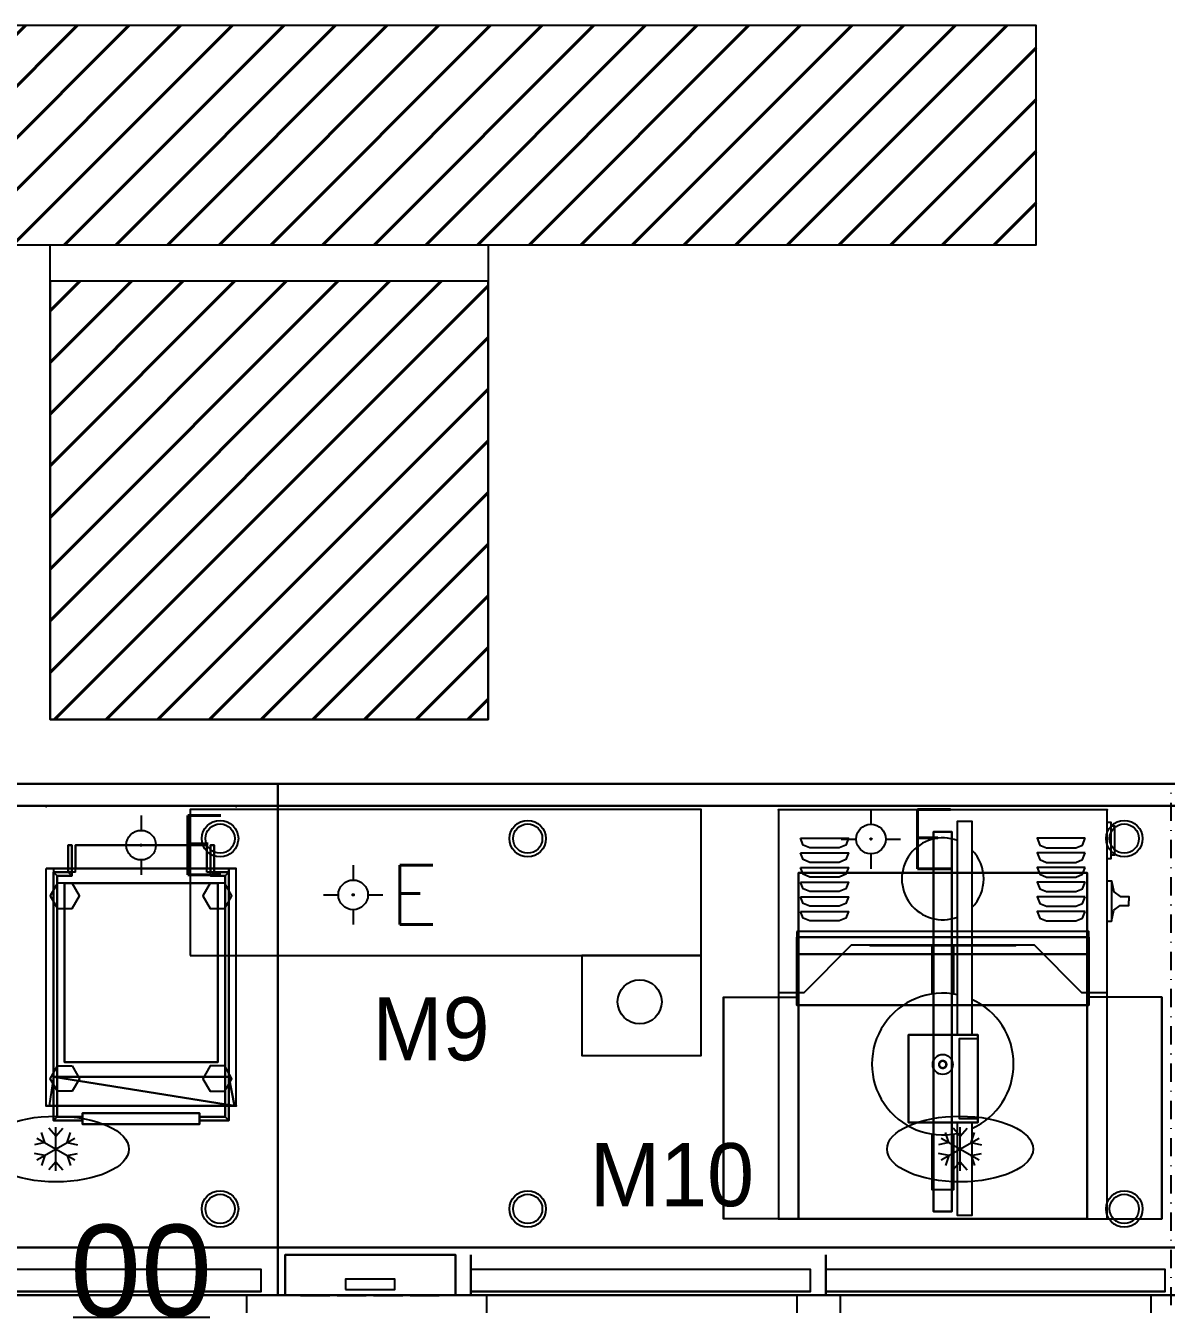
# Model space of a CAD drawing. Header units: millimetres. Extents: x 38967 to 51721, y 49836 to 53207.
# Drawn here: x 41893 to 42049.3, y 52465.6 to 52640.6 of the extents above; entities that cross this region are included whole.
import ezdxf
from ezdxf.enums import TextEntityAlignment as Align

# ---------------------------------------------------------------- set-up
doc = ezdxf.new("R2010")
doc.units = ezdxf.units.MM
doc.header["$LTSCALE"] = 5
doc.linetypes.add('TRATTO-PUNTO', pattern=[1, 0.5, -0.25, 0, -0.25])
for name, color, linetype in [('200-EquipBlack-3d', 250, 'Continuous'), ('200-EquipBorder-2d', 9, 'Continuous'), ('200-EquipDoors-2d', 252, 'Continuous'), ('200-EquipID-2d', 7, 'Continuous'), ('200-EquipInternal-2d', 252, 'Continuous'), ('200-EquipRed-3d', 1, 'Continuous'), ('200-EquipSteel-3d', 9, 'Continuous'), ('250-ele-2d', 20, 'Continuous'), ('elev3', 8, 'Continuous'), ('str_conc', 6, 'Continuous')]:
    doc.layers.add(name, color=color, linetype=linetype)
doc.layers.add('200-InsPoint-3D', color=3, linetype='Continuous', plot=False)
doc.layers.add('A-Area-Mass', color=70, linetype='Continuous', lineweight=18)
doc.styles.add('Arial', font='arial.ttf')
doc.styles.add('ROMANS', font='micross.ttf')
doc.styles.add('SIMPLEX', font='simplex')
doc.styles.add('TAKSİM', font='GOTHIC.TTF', dxfattribs={"height": 20})
pattern_1 = [(45, (215171.9703, 11298.529), (-3.5355339, 3.5355339), [])]

# ---------------------------------------------------------------- blocks, each defined once
blk = doc.blocks.new('3E')
at = {"layer": '200-EquipBorder-2d'}
blk.add_lwpolyline([(0, -560), (450, -560), (450, 0), (0, 0)], close=True, dxfattribs=at)
at = {"layer": '200-EquipInternal-2d'}
for p, q in [((455, -21.9), (455, -61.9)), ((456, -97.1), (456, -152.5))]:
    blk.add_line(p, q, dxfattribs=at)
for points in [[(265, -185), (350, -185), (415, -250), (450, -250), (450, 0), (0, 0), (0, -250)], [(245, -308), (245, -15.5), (265, -15.5), (265, -308)], [(450, -16.9), (455, -16.9), (455, -21.9), (460, -21.9), (460, -61.9), (455, -61.9), (455, -66.9), (450, -66.9)], [(30, -39), (95.9, -39), (92.1, -48.2), (83, -52), (43, -52), (33.8, -48.2), (30, -39)], [(420, -39), (354.1, -39), (357.9, -48.2), (367, -52), (407, -52), (416.2, -48.2), (420, -39)], [(30, -59), (95.9, -59), (92.1, -68.2), (83, -72), (43, -72), (33.8, -68.2), (30, -59)], [(420, -59), (354.1, -59), (357.9, -68.2), (367, -72), (407, -72), (416.2, -68.2), (420, -59)], [(30, -79), (95.9, -79), (92.1, -88.2), (83, -92), (43, -92), (33.8, -88.2), (30, -79)], [(420, -79), (354.1, -79), (357.9, -88.2), (367, -92), (407, -92), (416.2, -88.2), (420, -79)], [(30, -99), (95.9, -99), (92.1, -108.2), (83, -112), (43, -112), (33.8, -108.2), (30, -99)], [(420, -99), (354.1, -99), (357.9, -108.2), (367, -112), (407, -112), (416.2, -108.2), (420, -99)], [(450, -97.1), (456, -97.1), (459, -112.1), (468, -118.7), (479.7, -118.7), (479.7, -124.8), (479.7, -124.8)], [(30, -119), (95.9, -119), (92.1, -128.2), (83, -132), (43, -132), (33.8, -128.2), (30, -119)], [(420, -119), (354.1, -119), (357.9, -128.2), (367, -132), (407, -132), (416.2, -128.2), (420, -119)], [(30, -139), (95.9, -139), (92.1, -148.2), (83, -152), (43, -152), (33.8, -148.2), (30, -139)], [(420, -139), (354.1, -139), (357.9, -148.2), (367, -152), (407, -152), (416.2, -148.2), (420, -139)], [(450, -152.5), (456, -152.5), (459, -137.5), (468, -130.9), (479.7, -130.9), (479.7, -124.8), (479.7, -124.8)], [(0, -250), (35, -250), (100, -185), (245, -185)], [(210, -185), (210, -252.2)], [(240, -252.2), (240, -185)], [(265, -428), (265, -555.5), (245, -555.5), (245, -428)], [(210, -443.8), (210, -520), (240, -520), (240, -443.8)]]:
    blk.add_lwpolyline(points, dxfattribs=at)
blk.add_lwpolyline([(178, -308), (178, -428), (273, -428), (273, -308)], close=True, dxfattribs=at)
at = {"layer": '200-EquipInternal-2d', "const_width": 3.3}
blk.add_lwpolyline([(221.5, -352.2, 1), (228.4, -345.1, 1)], format="xyb", close=True, dxfattribs=at)
at = {"layer": '200-EquipInternal-2d'}
blk.add_circle((225, -348.6), 13.7, dxfattribs=at)
for centre, radius, start, end in [((225, -94.5), 56, 69.0752, 290.9248), ((225, -94.5), 56, 315.5847, 44.4153), ((225, -348), 97, 78.1011, 281.8989), ((225, -348), 97, 294.3539, 65.6461)]:
    blk.add_arc(centre, radius, start, end, dxfattribs=at)
at = {"layer": '200-EquipRed-3d', "color": 1}
for points in [[(125, -185.1, 1557.5), (125, -185.6, 1557.5), (325, -185.6, 1557.5), (325, -185.1, 1557.5)], [(325, -185.1, 1537.5), (325, -185.6, 1537.5), (125, -185.6, 1537.5), (125, -185.1, 1537.5)], [(125, -185.6, 1537.5), (125, -185.1, 1537.5), (125, -185.1, 1557.5), (125, -185.6, 1557.5)], [(125, -185.1, 1517.5), (125, -185.6, 1517.5), (325, -185.6, 1517.5), (325, -185.1, 1517.5)], [(325, -185.1, 1497.5), (325, -185.6, 1497.5), (125, -185.6, 1497.5), (125, -185.1, 1497.5)], [(125, -185.6, 1497.5), (125, -185.1, 1497.5), (125, -185.1, 1517.5), (125, -185.6, 1517.5)], [(125, -185.1, 1477.5), (125, -185.6, 1477.5), (325, -185.6, 1477.5), (325, -185.1, 1477.5)], [(325, -185.1, 1457.5), (325, -185.6, 1457.5), (125, -185.6, 1457.5), (125, -185.1, 1457.5)], [(125, -185.6, 1457.5), (125, -185.1, 1457.5), (125, -185.1, 1477.5), (125, -185.6, 1477.5)], [(125, -185.1, 1437.5), (125, -185.6, 1437.5), (325, -185.6, 1437.5), (325, -185.1, 1437.5)], [(325, -185.1, 1417.5), (325, -185.6, 1417.5), (125, -185.6, 1417.5), (125, -185.1, 1417.5)], [(125, -185.6, 1417.5), (125, -185.1, 1417.5), (125, -185.1, 1437.5), (125, -185.6, 1437.5)], [(125, -185.1, 1397.5), (125, -185.6, 1397.5), (325, -185.6, 1397.5), (325, -185.1, 1397.5)], [(325, -185.1, 1377.5), (325, -185.6, 1377.5), (125, -185.6, 1377.5), (125, -185.1, 1377.5)], [(125, -185.6, 1377.5), (125, -185.1, 1377.5), (125, -185.1, 1397.5), (125, -185.6, 1397.5)], [(125, -185.1, 1357.5), (125, -185.6, 1357.5), (325, -185.6, 1357.5), (325, -185.1, 1357.5)], [(325, -185.1, 1337.5), (325, -185.6, 1337.5), (125, -185.6, 1337.5), (125, -185.1, 1337.5)], [(125, -185.6, 1337.5), (125, -185.1, 1337.5), (125, -185.1, 1357.5), (125, -185.6, 1357.5)], [(125, -185.1, 1317.5), (125, -185.6, 1317.5), (325, -185.6, 1317.5), (325, -185.1, 1317.5)], [(325, -185.1, 1297.5), (325, -185.6, 1297.5), (125, -185.6, 1297.5), (125, -185.1, 1297.5)], [(125, -185.6, 1297.5), (125, -185.1, 1297.5), (125, -185.1, 1317.5), (125, -185.6, 1317.5)], [(125, -185.1, 1277.5), (125, -185.6, 1277.5), (325, -185.6, 1277.5), (325, -185.1, 1277.5)], [(325, -185.1, 1257.5), (325, -185.6, 1257.5), (125, -185.6, 1257.5), (125, -185.1, 1257.5)], [(125, -185.6, 1257.5), (125, -185.1, 1257.5), (125, -185.1, 1277.5), (125, -185.6, 1277.5)], [(125, -185.1, 1237.5), (125, -185.6, 1237.5), (325, -185.6, 1237.5), (325, -185.1, 1237.5)], [(325, -185.1, 1217.5), (325, -185.6, 1217.5), (125, -185.6, 1217.5), (125, -185.1, 1217.5)], [(125, -185.6, 1217.5), (125, -185.1, 1217.5), (125, -185.1, 1237.5), (125, -185.6, 1237.5)], [(125, -185.1, 1197.5), (125, -185.6, 1197.5), (325, -185.6, 1197.5), (325, -185.1, 1197.5)], [(325, -185.1, 1177.5), (325, -185.6, 1177.5), (125, -185.6, 1177.5), (125, -185.1, 1177.5)], [(125, -185.6, 1177.5), (125, -185.1, 1177.5), (125, -185.1, 1197.5), (125, -185.6, 1197.5)], [(125, -185.1, 1157.5), (125, -185.6, 1157.5), (325, -185.6, 1157.5), (325, -185.1, 1157.5)], [(325, -185.1, 1137.5), (325, -185.6, 1137.5), (125, -185.6, 1137.5), (125, -185.1, 1137.5)], [(125, -185.6, 1137.5), (125, -185.1, 1137.5), (125, -185.1, 1157.5), (125, -185.6, 1157.5)], [(125, -185.1, 1117.5), (125, -185.6, 1117.5), (325, -185.6, 1117.5), (325, -185.1, 1117.5)], [(325, -185.1, 1097.5), (325, -185.6, 1097.5), (125, -185.6, 1097.5), (125, -185.1, 1097.5)], [(125, -185.6, 1097.5), (125, -185.1, 1097.5), (125, -185.1, 1117.5), (125, -185.6, 1117.5)], [(325, -185.6, 1557.5), (325, -185.1, 1557.5), (325, -185.1, 1537.5), (325, -185.6, 1537.5)], [(325, -185.6, 1517.5), (325, -185.1, 1517.5), (325, -185.1, 1497.5), (325, -185.6, 1497.5)], [(325, -185.6, 1477.5), (325, -185.1, 1477.5), (325, -185.1, 1457.5), (325, -185.6, 1457.5)], [(325, -185.6, 1437.5), (325, -185.1, 1437.5), (325, -185.1, 1417.5), (325, -185.6, 1417.5)], [(325, -185.6, 1397.5), (325, -185.1, 1397.5), (325, -185.1, 1377.5), (325, -185.6, 1377.5)], [(325, -185.6, 1357.5), (325, -185.1, 1357.5), (325, -185.1, 1337.5), (325, -185.6, 1337.5)], [(325, -185.6, 1317.5), (325, -185.1, 1317.5), (325, -185.1, 1297.5), (325, -185.6, 1297.5)], [(325, -185.6, 1277.5), (325, -185.1, 1277.5), (325, -185.1, 1257.5), (325, -185.6, 1257.5)], [(325, -185.6, 1237.5), (325, -185.1, 1237.5), (325, -185.1, 1217.5), (325, -185.6, 1217.5)], [(325, -185.6, 1197.5), (325, -185.1, 1197.5), (325, -185.1, 1177.5), (325, -185.6, 1177.5)], [(325, -185.6, 1157.5), (325, -185.1, 1157.5), (325, -185.1, 1137.5), (325, -185.6, 1137.5)], [(325, -185.6, 1117.5), (325, -185.1, 1117.5), (325, -185.1, 1097.5), (325, -185.6, 1097.5)]]:
    blk.add_3dface(points, dxfattribs=at)
at = {"layer": '200-EquipRed-3d'}
for points in [[(125, -185.6, 1557.5), (325, -185.6, 1557.5), (325, -185.6, 1537.5), (125, -185.6, 1537.5)], [(125, -185.6, 1517.5), (325, -185.6, 1517.5), (325, -185.6, 1497.5), (125, -185.6, 1497.5)], [(125, -185.6, 1477.5), (325, -185.6, 1477.5), (325, -185.6, 1457.5), (125, -185.6, 1457.5)], [(125, -185.6, 1437.5), (325, -185.6, 1437.5), (325, -185.6, 1417.5), (125, -185.6, 1417.5)], [(125, -185.6, 1397.5), (325, -185.6, 1397.5), (325, -185.6, 1377.5), (125, -185.6, 1377.5)], [(125, -185.6, 1357.5), (325, -185.6, 1357.5), (325, -185.6, 1337.5), (125, -185.6, 1337.5)], [(125, -185.6, 1317.5), (325, -185.6, 1317.5), (325, -185.6, 1297.5), (125, -185.6, 1297.5)], [(125, -185.6, 1277.5), (325, -185.6, 1277.5), (325, -185.6, 1257.5), (125, -185.6, 1257.5)], [(125, -185.6, 1237.5), (325, -185.6, 1237.5), (325, -185.6, 1217.5), (125, -185.6, 1217.5)], [(125, -185.6, 1197.5), (325, -185.6, 1197.5), (325, -185.6, 1177.5), (125, -185.6, 1177.5)], [(125, -185.6, 1157.5), (325, -185.6, 1157.5), (325, -185.6, 1137.5), (125, -185.6, 1137.5)], [(125, -185.6, 1117.5), (325, -185.6, 1117.5), (325, -185.6, 1097.5), (125, -185.6, 1097.5)]]:
    blk.add_3dface(points, dxfattribs=at)
at = {"layer": '200-EquipSteel-3d'}
for points in [[(27.5, -560, 850), (27.5, -86.5, 850), (27.5, -86.5, 906), (27.5, -560, 906)], [(27.5, -86.5, 906), (422.5, -86.5, 906), (422.5, -86.5, 850), (27.5, -86.5, 850)], [(27.5, -86.5, 850), (422.5, -86.5, 850), (422.5, -560, 850), (27.5, -560, 850)], [(422.5, -560, 850), (422.5, -86.5, 850), (422.5, -86.5, 906), (422.5, -560, 906)], [(25, -166.5, 1677), (25, -174.5, 1677), (425, -174.5, 1677), (425, -166.5, 1677)], [(25, -174.5, 1677), (25, -174.5, 1697), (425, -174.5, 1697), (425, -174.5, 1677)], [(25, -174.5, 1697), (425, -174.5, 1697), (425, -197.5, 1697), (25, -197.5, 1697)], [(425, -197.5, 1697), (25, -197.5, 1697), (25, -197.5, 1657), (425, -197.5, 1657)], [(25, -197.5, 1657), (425, -197.5, 1657), (425, -267.5, 1585.6), (25, -267.5, 1585.6)], [(27.5, -560, 906), (-75, -560, 906), (-75, -256.5, 906), (27.5, -256.5, 906)], [(-75, -256.5, 906), (-75, -256.5, 923), (-75, -560, 923), (-75, -560, 906)], [(422.5, -560, 906), (525, -560, 906), (525, -256.5, 906), (422.5, -256.5, 906)], [(525, -256.5, 906), (525, -256.5, 923), (525, -560, 923), (525, -560, 906)], [(425, -267.5, 1585.6), (25, -267.5, 1585.6), (25, -267.5, 1577.6), (425, -267.5, 1577.6)], [(273, -423, 1764), (248, -423, 1764), (248, -313, 1764), (273, -313, 1764)], [(273, -313, 1687.5), (273, -398, 1687.5), (273, -423, 1764), (273, -313, 1764)], [(27.5, -560, 906), (422.5, -560, 906), (422.5, -560, 850), (27.5, -560, 850)]]:
    blk.add_3dface(points, dxfattribs=at)
at = {"layer": '200-InsPoint-3D'}
for p in [(0, 0), (450, 0), (0, -560), (450, -560)]:
    blk.add_point(p, dxfattribs=at)
at = {"layer": '200-EquipSteel-3d'}
mesh = blk.add_polyface(dxfattribs=at)
corners = [(237.5, -30, 942), (237.5, -550, 942), (237.5, -550, 967), (237.5, -30, 967), (212.5, -30, 942), (212.5, -550, 942), (212.5, -550, 967), (212.5, -30, 967)]
mesh.append_faces([[corners[k] for k in face] for face in [(0, 3, 2, 1), (4, 5, 6, 7), (0, 1, 5, 4), (3, 7, 6, 2), (0, 4, 7, 3), (1, 2, 6, 5)]])
mesh = blk.add_polyface(dxfattribs=at)
corners = [(273, -308, 1764), (273, -428, 1764), (273, -428, 1834), (273, -308, 1834), (178, -308, 1764), (178, -428, 1764), (178, -428, 1834), (178, -308, 1834)]
mesh.append_faces([[corners[k] for k in face] for face in [(0, 3, 2, 1), (4, 5, 6, 7), (0, 1, 5, 4), (3, 7, 6, 2), (0, 4, 7, 3), (1, 2, 6, 5)]])
blk = doc.blocks.new('ECON')
at = {"layer": '250-ele-2d'}
for p, q in [((0, 40.6), (0, 20.3)), ((-40.6, 0), (-20.3, 0)), ((20.3, 0), (40.6, 0)), ((0, -20.3), (0, -40.6))]:
    blk.add_line(p, q, dxfattribs=at)
for radius in [20.3, 1]:
    blk.add_circle((0, 0), radius, dxfattribs=at)
blk.add_point((0, 0), dxfattribs=at)
at = {"layer": '250-ele-2d', "style": 'SIMPLEX', "flags": 8}
blk.add_attdef('E', (50, -40.6), '', height=81, dxfattribs=at)
blk = doc.blocks.new('ICE')
at = {"layer": '200-EquipInternal-2d'}
for p, q in [((-15.2, 8.8), (-19.8, 22.5)), ((0, 17.5), (-9.6, 28.4)), ((0, -30), (0, 30)), ((0, 17.5), (9.6, 28.4)), ((15.2, 8.8), (19.8, 22.5)), ((-15.2, 8.8), (-29.4, 5.9)), ((-26, -15), (26, 15)), ((-26, 15), (26, -15)), ((15.2, 8.8), (29.4, 5.9)), ((-15.2, -8.8), (-29.4, -5.9)), ((-15.2, -8.8), (-19.8, -22.5)), ((0, -17.5), (-9.6, -28.4)), ((0, -17.5), (9.6, -28.4)), ((15.2, -8.8), (29.4, -5.9)), ((15.2, -8.8), (19.8, -22.5))]:
    blk.add_line(p, q, dxfattribs=at)
blk.add_ellipse((0, 0), major_axis=(-100, 0), ratio=0.45, dxfattribs=at)
blk = doc.blocks.new('HB4CU')
at = {"layer": '200-EquipBlack-3d'}
blk.add_3dface([(92.6, -692.1, 789.3), (160.1, -692.1, 789.3), (160.1, -678, 803.4), (92.6, -678, 803.4)], dxfattribs=at)
at = {"layer": '200-EquipBorder-2d'}
blk.add_lwpolyline([(0, -700), (1238, -700), (1238, 0), (0, 0)], close=True, dxfattribs=at)
at = {"layer": '200-EquipDoors-2d'}
for p, q in [((285.4, -700), (285.4, -730)), ((710.4, -700), (710.4, -730)), ((770, -700), (770, -730)), ((1195, -700), (1195, -730)), ((285.4, -750), (285.4, -830)), ((710.4, -750), (710.4, -830)), ((770, -750), (770, -830)), ((1195, -750), (1195, -830))]:
    blk.add_line(p, q, dxfattribs=at)
for points in [[(730.4, -730), (730.4, -750), (265.4, -750), (265.4, -730)], [(1215, -730), (1215, -750), (750, -750), (750, -730)], [(730.4, -830), (730.4, -850), (265.4, -850), (265.4, -830)], [(1215, -830), (1215, -850), (750, -850), (750, -830)]]:
    blk.add_lwpolyline(points, close=True, dxfattribs=at)
for points in [[(730.4, -910), (730.4, -1245), (265.4, -1245), (265.4, -910)], [(1215, -910), (1215, -1245), (750, -1245), (750, -910)]]:
    blk.add_lwpolyline(points, dxfattribs=at)
at = {"layer": '200-EquipSteel-3d', "extrusion": (1, 0, 0)}
for p, q in [((264.1, -700, 540), (264.1, -645, 540)), ((264.1, -645, 540), (264.1, -645, 835)), ((264.1, -645, 835), (264.1, -665, 835)), ((264.1, -700, 230), (264.1, -645, 230)), ((264.1, -645, 230), (264.1, -645, 525)), ((264.1, -645, 525), (264.1, -665, 525)), ((750, -700, 540), (750, -645, 540)), ((750, -645, 540), (750, -645, 835)), ((750, -645, 835), (750, -665, 835)), ((750, -700, 230), (750, -645, 230)), ((750, -645, 230), (750, -645, 525)), ((750, -645, 525), (750, -665, 525)), ((264.1, -665, 835), (264.1, -665, 780)), ((264.1, -665, 780), (264.1, -700, 780)), ((264.1, -665, 525), (264.1, -665, 470)), ((264.1, -665, 470), (264.1, -700, 470)), ((750, -665, 835), (750, -665, 780)), ((750, -665, 780), (750, -700, 780)), ((750, -665, 525), (750, -665, 470)), ((750, -665, 470), (750, -700, 470)), ((264.1, -700, 780), (264.1, -700, 540)), ((264.1, -700, 470), (264.1, -700, 230)), ((750, -700, 780), (750, -700, 540)), ((750, -700, 470), (750, -700, 230))]:
    blk.add_line(p, q, dxfattribs=at)
at = {"layer": '200-EquipSteel-3d', "extrusion": (0, -1, 0), "elevation": 700.5}
for points in [[(30.9, 547.8), (70.9, 547.8), (70.9, 557.8), (30.9, 557.8)], [(30.9, 572.8), (70.9, 572.8), (70.9, 582.8), (30.9, 582.8)], [(30.9, 597.8), (70.9, 597.8), (70.9, 607.8), (30.9, 607.8)], [(30.9, 622.8), (70.9, 622.8), (70.9, 632.8), (30.9, 632.8)], [(30.9, 647.8), (70.9, 647.8), (70.9, 657.8), (30.9, 657.8)], [(30.9, 672.8), (70.9, 672.8), (70.9, 682.8), (30.9, 682.8)], [(30.9, 697.8), (70.9, 697.8), (70.9, 707.8), (30.9, 707.8)], [(30.9, 722.8), (70.9, 722.8), (70.9, 732.8), (30.9, 732.8)], [(30.9, 747.8), (70.9, 747.8), (70.9, 757.8), (30.9, 757.8)], [(30.9, 247.7), (70.9, 247.7), (70.9, 257.7), (30.9, 257.7)], [(30.9, 322.7), (70.9, 322.7), (70.9, 332.7), (30.9, 332.7)], [(30.9, 272.7), (70.9, 272.7), (70.9, 282.7), (30.9, 282.7)], [(30.9, 297.7), (70.9, 297.7), (70.9, 307.7), (30.9, 307.7)], [(30.9, 347.7), (70.9, 347.7), (70.9, 357.7), (30.9, 357.7)], [(30.9, 372.7), (70.9, 372.7), (70.9, 382.7), (30.9, 382.7)], [(30.9, 447.7), (70.9, 447.7), (70.9, 457.7), (30.9, 457.7)], [(30.9, 422.7), (70.9, 422.7), (70.9, 432.7), (30.9, 432.7)], [(30.9, 397.7), (70.9, 397.7), (70.9, 407.7), (30.9, 407.7)], [(80.9, 547.8), (120.9, 547.8), (120.9, 557.8), (80.9, 557.8)], [(80.9, 572.8), (120.9, 572.8), (120.9, 582.8), (80.9, 582.8)], [(80.9, 597.8), (120.9, 597.8), (120.9, 607.8), (80.9, 607.8)], [(80.9, 622.8), (120.9, 622.8), (120.9, 632.8), (80.9, 632.8)], [(80.9, 647.8), (120.9, 647.8), (120.9, 657.8), (80.9, 657.8)], [(80.9, 672.8), (120.9, 672.8), (120.9, 682.8), (80.9, 682.8)], [(80.9, 697.8), (120.9, 697.8), (120.9, 707.8), (80.9, 707.8)], [(80.9, 722.8), (120.9, 722.8), (120.9, 732.8), (80.9, 732.8)], [(80.9, 747.8), (120.9, 747.8), (120.9, 757.8), (80.9, 757.8)], [(80.9, 247.7), (120.9, 247.7), (120.9, 257.7), (80.9, 257.7)], [(80.9, 322.7), (120.9, 322.7), (120.9, 332.7), (80.9, 332.7)], [(80.9, 272.7), (120.9, 272.7), (120.9, 282.7), (80.9, 282.7)], [(80.9, 297.7), (120.9, 297.7), (120.9, 307.7), (80.9, 307.7)], [(80.9, 347.7), (120.9, 347.7), (120.9, 357.7), (80.9, 357.7)], [(80.9, 372.7), (120.9, 372.7), (120.9, 382.7), (80.9, 382.7)], [(80.9, 447.7), (120.9, 447.7), (120.9, 457.7), (80.9, 457.7)], [(80.9, 422.7), (120.9, 422.7), (120.9, 432.7), (80.9, 432.7)], [(80.9, 397.7), (120.9, 397.7), (120.9, 407.7), (80.9, 407.7)], [(130.9, 547.8), (170.9, 547.8), (170.9, 557.8), (130.9, 557.8)], [(130.9, 572.8), (170.9, 572.8), (170.9, 582.8), (130.9, 582.8)], [(130.9, 597.8), (170.9, 597.8), (170.9, 607.8), (130.9, 607.8)], [(130.9, 622.8), (170.9, 622.8), (170.9, 632.8), (130.9, 632.8)], [(130.9, 647.8), (170.9, 647.8), (170.9, 657.8), (130.9, 657.8)], [(130.9, 672.8), (170.9, 672.8), (170.9, 682.8), (130.9, 682.8)], [(130.9, 697.8), (170.9, 697.8), (170.9, 707.8), (130.9, 707.8)], [(130.9, 722.8), (170.9, 722.8), (170.9, 732.8), (130.9, 732.8)], [(130.9, 747.8), (170.9, 747.8), (170.9, 757.8), (130.9, 757.8)], [(130.9, 247.7), (170.9, 247.7), (170.9, 257.7), (130.9, 257.7)], [(130.9, 272.7), (170.9, 272.7), (170.9, 282.7), (130.9, 282.7)], [(130.9, 297.7), (170.9, 297.7), (170.9, 307.7), (130.9, 307.7)], [(130.9, 322.7), (170.9, 322.7), (170.9, 332.7), (130.9, 332.7)], [(130.9, 347.7), (170.9, 347.7), (170.9, 357.7), (130.9, 357.7)], [(130.9, 372.7), (170.9, 372.7), (170.9, 382.7), (130.9, 382.7)], [(130.9, 447.7), (170.9, 447.7), (170.9, 457.7), (130.9, 457.7)], [(130.9, 397.7), (170.9, 397.7), (170.9, 407.7), (130.9, 407.7)], [(130.9, 422.7), (170.9, 422.7), (170.9, 432.7), (130.9, 432.7)], [(180.9, 547.8), (220.9, 547.8), (220.9, 557.8), (180.9, 557.8)], [(180.9, 572.8), (220.9, 572.8), (220.9, 582.8), (180.9, 582.8)], [(180.9, 597.8), (220.9, 597.8), (220.9, 607.8), (180.9, 607.8)], [(180.9, 622.8), (220.9, 622.8), (220.9, 632.8), (180.9, 632.8)], [(180.9, 647.8), (220.9, 647.8), (220.9, 657.8), (180.9, 657.8)], [(180.9, 672.8), (220.9, 672.8), (220.9, 682.8), (180.9, 682.8)], [(180.9, 697.8), (220.9, 697.8), (220.9, 707.8), (180.9, 707.8)], [(180.9, 722.8), (220.9, 722.8), (220.9, 732.8), (180.9, 732.8)], [(180.9, 747.8), (220.9, 747.8), (220.9, 757.8), (180.9, 757.8)], [(180.9, 247.7), (220.9, 247.7), (220.9, 257.7), (180.9, 257.7)], [(180.9, 322.7), (220.9, 322.7), (220.9, 332.7), (180.9, 332.7)], [(180.9, 272.7), (220.9, 272.7), (220.9, 282.7), (180.9, 282.7)], [(180.9, 297.7), (220.9, 297.7), (220.9, 307.7), (180.9, 307.7)], [(180.9, 347.7), (220.9, 347.7), (220.9, 357.7), (180.9, 357.7)], [(180.9, 372.7), (220.9, 372.7), (220.9, 382.7), (180.9, 382.7)], [(180.9, 447.7), (220.9, 447.7), (220.9, 457.7), (180.9, 457.7)], [(180.9, 422.7), (220.9, 422.7), (220.9, 432.7), (180.9, 432.7)], [(180.9, 397.7), (220.9, 397.7), (220.9, 407.7), (180.9, 407.7)]]:
    blk.add_lwpolyline(points, close=True, dxfattribs=at)
at = {"layer": '200-EquipSteel-3d'}
for centre, radius in [((342, -75, 100), 25), ((1158.8, -75, 100), 25), ((342, -75), 20), ((1158.8, -75), 20), ((342, -582, 100), 25), ((1158.8, -582, 100), 25), ((342, -582), 20), ((1158.8, -582), 20)]:
    blk.add_circle(centre, radius, dxfattribs=at)
for points in [[(0, 0, 1000), (0, 0, 850), (1238, 0, 850), (1238, 0, 1000)], [(0, 0, 1000), (1238, 0, 1000), (1238, -30, 1000), (0, -30, 1000)], [(0, -700, 900), (0, -700, 850), (0, 0, 850), (0, 0, 900)], [(0, -700, 850), (0, -700, 850), (0, -700, 850), (0, 0, 850)], [(0, 0, 900), (0, 0, 850), (1238, 0, 850), (1238, 0, 900)], [(0, 0, 850), (0, -700, 850), (1238, -700, 850), (1238, 0, 850)], [(1238, 0, 900), (1238, 0, 900), (0, 0, 900)], [(1238, 0, 900), (1238, -700, 900), (0, -700, 900), (0, 0, 900)], [(0, -635, 850), (0, -635, 200), (0, 0, 200), (0, 0, 850)], [(0, -635, 200), (0, -635, 200), (0, -635, 200), (0, 0, 200)], [(0, 0, 850), (0, 0, 200), (1238, 0, 200), (1238, 0, 850)], [(0, 0, 200), (0, -635, 200), (1238, -635, 200), (1238, 0, 200)], [(1238, 0, 850), (1238, 0, 850), (0, 0, 850)], [(1238, 0, 850), (1238, -635, 850), (0, -635, 850), (0, 0, 850)], [(1238, 0, 900), (1238, 0, 850), (1238, 0, 900)], [(1238, 0, 850), (1238, -700, 850), (1238, -700, 900), (1238, 0, 900)], [(1238, 0, 850), (1238, 0, 200), (1238, 0, 850)], [(1238, 0, 200), (1238, -635, 200), (1238, -635, 850), (1238, 0, 850)], [(0, -30, 1000), (1238, -30, 1000), (1238, -30, 915), (0, -30, 915)], [(1238, -635, 850), (1238, -635, 200), (0, -635, 200), (0, -635, 850)], [(1238, -635, 200), (1238, -635, 200), (0, -635, 200)], [(10, -700, 780), (10, -700, 230), (10, -645, 230), (10, -645, 835)], [(10, -700, 230), (10, -700, 230), (10, -700, 230), (10, -645, 230)], [(10, -645, 835), (10, -645, 230), (243, -645, 230), (243, -645, 835)], [(10, -645, 230), (10, -700, 230), (243, -700, 230), (243, -645, 230)], [(243, -645, 835), (243, -645, 835), (10, -645, 835)], [(243, -645, 835), (243, -700, 780), (10, -700, 780), (10, -645, 835)], [(243, -645, 835), (243, -645, 230), (243, -645, 835)], [(243, -645, 230), (243, -700, 230), (243, -700, 780), (243, -645, 835)], [(264.1, -695, 835), (729.1, -695, 835), (729.1, -665, 835), (264.1, -665, 835)], [(264.1, -695, 525), (729.1, -695, 525), (729.1, -665, 525), (264.1, -665, 525)], [(750, -695, 835), (1215, -695, 835), (1215, -665, 835), (750, -665, 835)], [(750, -695, 525), (1215, -695, 525), (1215, -665, 525), (750, -665, 525)], [(1238, -700, 900), (1238, -700, 850), (0, -700, 850), (0, -700, 900)], [(1238, -700, 850), (1238, -700, 850), (0, -700, 850)], [(243, -700, 780), (243, -700, 230), (10, -700, 230), (10, -700, 780)], [(243, -700, 230), (243, -700, 230), (10, -700, 230)], [(264.1, -695, 805), (729.1, -695, 805), (729.1, -695, 835), (264.1, -695, 835)], [(264.1, -695, 495), (729.1, -695, 495), (729.1, -695, 525), (264.1, -695, 525)], [(750, -695, 805), (1215, -695, 805), (1215, -695, 835), (750, -695, 835)], [(750, -695, 495), (1215, -695, 495), (1215, -695, 525), (750, -695, 525)]]:
    blk.add_3dface(points, dxfattribs=at)
at = {"layer": '200-EquipSteel-3d', "invisible_edges": 15}
for points in [[(0, 0, 900), (0, 0, 1000), (0, -30, 1000), (0, -30, 900)], [(1238, 0, 900), (1238, 0, 1000), (1238, -30, 1000), (1238, -30, 900)], [(264.1, -700, 780), (264.1, -700, 540), (264.1, -645, 540), (264.1, -645, 780)], [(264.1, -645, 835), (264.1, -665, 835), (264.1, -665, 780), (264.1, -645, 780)], [(264.1, -645, 525), (264.1, -665, 525), (264.1, -665, 470), (264.1, -645, 470)], [(264.1, -700, 470), (264.1, -700, 230), (264.1, -645, 230), (264.1, -645, 470)], [(729.1, -645, 835), (729.1, -665, 835), (729.1, -665, 780), (729.1, -645, 780)], [(729.1, -700, 780), (729.1, -700, 540), (729.1, -645, 540), (729.1, -645, 780)], [(729.1, -645, 525), (729.1, -665, 525), (729.1, -665, 470), (729.1, -645, 470)], [(729.1, -700, 470), (729.1, -700, 230), (729.1, -645, 230), (729.1, -645, 470)], [(750, -700, 780), (750, -700, 540), (750, -645, 540), (750, -645, 780)], [(750, -645, 835), (750, -665, 835), (750, -665, 780), (750, -645, 780)], [(750, -645, 525), (750, -665, 525), (750, -665, 470), (750, -645, 470)], [(750, -700, 470), (750, -700, 230), (750, -645, 230), (750, -645, 470)], [(1215, -645, 835), (1215, -665, 835), (1215, -665, 780), (1215, -645, 780)], [(1215, -700, 780), (1215, -700, 540), (1215, -645, 540), (1215, -645, 780)], [(1215, -645, 525), (1215, -665, 525), (1215, -665, 470), (1215, -645, 470)], [(1215, -700, 470), (1215, -700, 230), (1215, -645, 230), (1215, -645, 470)]]:
    blk.add_3dface(points, dxfattribs=at)
at = {"layer": '200-InsPoint-3D'}
for p in [(0, 0), (1238, 0), (0, -700), (1238, -700)]:
    blk.add_point(p, dxfattribs=at)
blk.add_blockref('ICE', (934, -500))
at = {"layer": '200-InsPoint-3D', "flags": 9}
blk.add_attdef('DISTANG', (0, 0), '', height=1, dxfattribs=at)
blk = doc.blocks.new('PGRR1')
at = {"layer": '200-EquipBorder-2d'}
for p, q in [((40, -85), (40, -53)), ((40, -53), (220, -53)), ((220, -85), (220, -53)), ((0, -410), (0, -85)), ((0, -85), (40, -85)), ((220, -85), (260, -85)), ((260, -410), (260, -85)), ((10, -410), (0, -410)), ((10, -430), (10, -410)), ((260, -410), (250, -410)), ((250, -430), (250, -410)), ((50, -430), (10, -430)), ((250, -430), (210, -430))]:
    blk.add_line(p, q, dxfattribs=at)
blk.add_lwpolyline([(50, -420), (50, -435), (210, -435), (210, -420)], close=True, dxfattribs=at)
at = {"layer": '200-EquipInternal-2d'}
for p, q in [((40, -85), (220, -85)), ((40, -90), (40, -85)), ((220, -90), (220, -85)), ((40, -90), (10, -90)), ((10, -90), (10, -410)), ((250, -90), (220, -90)), ((250, -410), (250, -90)), ((10, -370), (250, -370)), ((10, -410), (250, -410))]:
    blk.add_line(p, q, dxfattribs=at)
blk.add_lwpolyline([(25, -105), (25, -350), (235, -350), (235, -105)], close=True, dxfattribs=at)
at = {"layer": '200-EquipSteel-3d'}
blk.add_line((10, -370, 1030), (10, -105, 1030), dxfattribs=at)
at = {"layer": '200-EquipSteel-3d', "elevation": 900}
for points in [[(35.5, -139.6), (45.5, -122.3), (35.5, -105), (15.5, -105), (5.5, -122.3), (15.5, -139.6)], [(244.5, -139.6), (254.5, -122.3), (244.5, -105), (224.5, -105), (214.5, -122.3), (224.5, -139.6)], [(35.5, -355.3), (45.5, -372.7), (35.5, -390), (15.5, -390), (5.5, -372.7), (15.5, -355.3)], [(244.5, -390), (254.5, -372.7), (244.5, -355.3), (224.5, -355.3), (214.5, -372.7), (224.5, -390)]]:
    blk.add_lwpolyline(points, close=True, dxfattribs=at)
at = {"layer": '200-EquipSteel-3d'}
for points in [[(0, -85, 930), (10, -85, 1030), (250, -85, 1030), (260, -85, 930)], [(250, -85, 1030), (250, -85, 1030), (10, -85, 1030)], [(250, -370, 1030), (250, -85, 1030), (10, -85, 1030), (10, -370, 1030)], [(258, -410, 950), (10, -370, 1030), (4, -410, 970)], [(258, -410, 950), (250, -370, 1030), (10, -370, 1030)], [(260, -410, 930), (258, -410, 950), (4, -410, 970), (0, -410, 930)]]:
    blk.add_3dface(points, dxfattribs=at)
for points, invisible_edges in [([(0, -370, 930), (0, -85, 930), (10, -85, 1030), (10, -370, 1030)], 8), ([(260, -370, 930), (260, -85, 930), (250, -85, 1030), (250, -370, 1030)], 8), ([(0, -410, 930), (0, -370, 930), (10, -370, 1030), (4, -410, 970)], 2), ([(260, -410, 930), (260, -370, 930), (250, -370, 1030), (258, -410, 950)], 2)]:
    blk.add_3dface(points, dxfattribs=dict(at, invisible_edges=invisible_edges))
at = {"layer": '200-InsPoint-3D'}
for p in [(0, 0), (260, 0), (0, -410), (260, -410)]:
    blk.add_point(p, dxfattribs=at)
at = {"layer": '250-ele-2d'}
blk.add_blockref('ECON', (130, -53), dxfattribs=at).add_auto_attribs({'E': 'E'})
at = {"layer": '200-InsPoint-3D'}
blk.add_attdef('DISTANG', (0, 0), '', height=1, dxfattribs=at)
at = {"layer": '200-EquipSteel-3d'}
mesh = blk.add_polymesh((6, 3), dxfattribs=at)
for k, corner in enumerate([(35, -95, 1065), (35, -95, 1045), (35, -95, 1045), (35, -53, 1065), (35, -53, 1045), (35, -53, 1045), (30, -53, 1065), (30, -53, 1045), (35, -53, 1045), (30, -90, 1065), (30, -90, 1045), (35, -95, 1045), (30, -90, 1065), (30, -90, 1065), (35, -95, 1065), (30, -53, 1065), (30, -53, 1065), (35, -53, 1065)]):
    mesh.set_mesh_vertex(divmod(k, 3), corner)
mesh = blk.add_polymesh((6, 3), dxfattribs=at)
for k, corner in enumerate([(219.9, -85, 1087), (219.9, -85, 1030), (219.9, -85, 1030), (40, -85, 1087), (40, -85, 1030), (40, -85, 1030), (40, -53, 1087), (40, -53, 1030), (40, -85, 1030), (219.9, -53, 1087), (219.9, -53, 1030), (219.9, -85, 1030), (219.9, -53, 1087), (219.9, -53, 1087), (219.9, -85, 1087), (40, -53, 1087), (40, -53, 1087), (40, -85, 1087)]):
    mesh.set_mesh_vertex(divmod(k, 3), corner)
mesh = blk.add_polymesh((6, 3), dxfattribs=at)
for k, corner in enumerate([(219.9, -85, 1030), (219.9, -85, 930), (219.9, -85, 930), (40, -85, 1030), (40, -85, 930), (40, -85, 930), (40, -53, 1030), (40, -53, 930), (40, -85, 930), (219.9, -53, 1030), (219.9, -53, 930), (219.9, -85, 930), (219.9, -53, 1030), (219.9, -53, 1030), (219.9, -85, 1030), (40, -53, 1030), (40, -53, 1030), (40, -85, 1030)]):
    mesh.set_mesh_vertex(divmod(k, 3), corner)
mesh = blk.add_polymesh((6, 3), dxfattribs=at)
for k, corner in enumerate([(225, -95, 1065), (225, -95, 1045), (225, -95, 1045), (225, -53, 1065), (225, -53, 1045), (225, -53, 1045), (230, -53, 1065), (230, -53, 1045), (225, -53, 1045), (230, -90, 1065), (230, -90, 1045), (225, -95, 1045), (230, -90, 1065), (230, -90, 1065), (225, -95, 1065), (230, -53, 1065), (230, -53, 1065), (225, -53, 1065)]):
    mesh.set_mesh_vertex(divmod(k, 3), corner)
mesh = blk.add_polymesh((6, 3), dxfattribs=at)
for k, corner in enumerate([(10, -430, 1065), (10, -430, 1045), (10, -430, 1045), (10, -90, 1065), (10, -90, 1045), (10, -90, 1045), (15, -95, 1065), (15, -95, 1045), (10, -90, 1045), (15, -425, 1065), (15, -425, 1045), (10, -430, 1045), (15, -425, 1065), (15, -425, 1065), (10, -430, 1065), (15, -95, 1065), (15, -95, 1065), (10, -90, 1065)]):
    mesh.set_mesh_vertex(divmod(k, 3), corner)
mesh = blk.add_polymesh((6, 3), dxfattribs=at)
for k, corner in enumerate([(30, -90, 1065), (30, -90, 1045), (30, -90, 1045), (10, -90, 1065), (10, -90, 1045), (10, -90, 1045), (15, -95, 1065), (15, -95, 1045), (10, -90, 1045), (35, -95, 1065), (35, -95, 1045), (30, -90, 1045), (35, -95, 1065), (35, -95, 1065), (30, -90, 1065), (15, -95, 1065), (15, -95, 1065), (10, -90, 1065)]):
    mesh.set_mesh_vertex(divmod(k, 3), corner)
mesh = blk.add_polymesh((6, 3), dxfattribs=at)
for k, corner in enumerate([(235, -350, 1087), (235, -350, 1030), (235, -350, 1030), (25, -350, 1087), (25, -350, 1030), (25, -350, 1030), (25, -105, 1087), (25, -105, 1030), (25, -350, 1030), (235, -105, 1087), (235, -105, 1030), (235, -350, 1030), (235, -105, 1087), (235, -105, 1087), (235, -350, 1087), (25, -105, 1087), (25, -105, 1087), (25, -350, 1087)]):
    mesh.set_mesh_vertex(divmod(k, 3), corner)
mesh = blk.add_polymesh((6, 3), dxfattribs=at)
for k, corner in enumerate([(230, -90, 1065), (230, -90, 1045), (230, -90, 1045), (250, -90, 1065), (250, -90, 1045), (250, -90, 1045), (245, -95, 1065), (245, -95, 1045), (250, -90, 1045), (225, -95, 1065), (225, -95, 1045), (230, -90, 1045), (225, -95, 1065), (225, -95, 1065), (230, -90, 1065), (245, -95, 1065), (245, -95, 1065), (250, -90, 1065)]):
    mesh.set_mesh_vertex(divmod(k, 3), corner)
mesh = blk.add_polymesh((6, 3), dxfattribs=at)
for k, corner in enumerate([(250, -430, 1065), (250, -430, 1045), (250, -430, 1045), (250, -90, 1065), (250, -90, 1045), (250, -90, 1045), (245, -95, 1065), (245, -95, 1045), (250, -90, 1045), (245, -425, 1065), (245, -425, 1045), (250, -430, 1045), (245, -425, 1065), (245, -425, 1065), (250, -430, 1065), (245, -95, 1065), (245, -95, 1065), (250, -90, 1065)]):
    mesh.set_mesh_vertex(divmod(k, 3), corner)
mesh = blk.add_polymesh((6, 3), dxfattribs=at)
for k, corner in enumerate([(210, -435, 1075), (210, -435, 1035), (210, -435, 1035), (50, -435, 1075), (50, -435, 1035), (50, -435, 1035), (50, -420, 1075), (50, -420, 1035), (50, -435, 1035), (210, -420, 1075), (210, -420, 1035), (210, -435, 1035), (210, -420, 1075), (210, -420, 1075), (210, -435, 1075), (50, -420, 1075), (50, -420, 1075), (50, -435, 1075)]):
    mesh.set_mesh_vertex(divmod(k, 3), corner)
mesh = blk.add_polymesh((6, 3), dxfattribs=at)
for k, corner in enumerate([(50, -430, 1065), (50, -430, 1045), (50, -430, 1045), (10, -430, 1065), (10, -430, 1045), (10, -430, 1045), (15, -425, 1065), (15, -425, 1045), (10, -430, 1045), (50, -425, 1065), (50, -425, 1045), (50, -430, 1045), (50, -425, 1065), (50, -425, 1065), (50, -430, 1065), (15, -425, 1065), (15, -425, 1065), (10, -430, 1065)]):
    mesh.set_mesh_vertex(divmod(k, 3), corner)
mesh = blk.add_polymesh((6, 3), dxfattribs=at)
for k, corner in enumerate([(210, -430, 1065), (210, -430, 1045), (210, -430, 1045), (250, -430, 1065), (250, -430, 1045), (250, -430, 1045), (245, -425, 1065), (245, -425, 1045), (250, -430, 1045), (210, -425, 1065), (210, -425, 1045), (210, -430, 1045), (210, -425, 1065), (210, -425, 1065), (210, -430, 1065), (245, -425, 1065), (245, -425, 1065), (250, -430, 1065)]):
    mesh.set_mesh_vertex(divmod(k, 3), corner)
blk = doc.blocks.new('attrib')
at = {"layer": '200-EquipID-2d', "style": 'Arial'}
blk.add_attdef('POS', text='', height=2.5, dxfattribs=at).set_placement((0, 0, -1), align=Align.MIDDLE)
at = {"layer": '200-EquipID-2d', "style": 'ROMANS', "flags": 1}
for tag, p in [('ZONA', (0, -4.905, -2)), ('EQUIPMENTDATA', (0, -7.89, -2)), ('LONGDESCR', (0, -11.302, -2)), ('EQUIPMENTCONN', (0, -14.714, -2)), ('ACCESSORYDATA', (0, -18.552, -2)), ('ACCESSORYCONN', (0, -21.857, -2))]:
    blk.add_attdef(tag, text='', height=2.5, dxfattribs=at).set_placement(p, align=Align.CENTER)

msp = doc.modelspace()

# ---------------------------------------------------------------- hatches: boundary and pattern name
at = {"layer": 'A-Area-Mass', "linetype": 'Continuous', "lineweight": 40}
h = msp.add_hatch(dxfattribs=at)
h.set_pattern_fill('_U', color=74, scale=5, angle=45, style=0, pattern_type=0)
h.set_pattern_definition(pattern_1)
h.paths.add_polyline_path([(42031.4, 52640.64), (41821.4, 52640.64), (41821.4, 52610.64), (42031.4, 52610.64)], flags=0)
h = msp.add_hatch(dxfattribs=at)
h.set_pattern_fill('_U', color=74, scale=5, angle=45, style=0, pattern_type=0)
h.set_pattern_definition(pattern_1)
h.paths.add_polyline_path([(41956.4, 52545.64), (41956.4, 52605.64), (41896.4, 52605.64), (41896.4, 52545.64)], flags=0)

# ---------------------------------------------------------------- linework, layer by layer
for points in [[(41915.56, 52513.34), (41985.56, 52513.34), (41985.56, 52533.34), (41915.56, 52533.34)], [(41985.56, 52513.34), (41969.2, 52513.34), (41969.2, 52499.63), (41985.56, 52499.63)]]:
    msp.add_lwpolyline(points, close=True)
msp.add_circle((41977.13, 52507), 3.02)
at = {"layer": '200-EquipBorder-2d', "linetype": 'TRATTO-PUNTO'}
msp.add_lwpolyline([(41803.14, 52419.55), (42049.88, 52419.55), (42049.88, 52536.84), (41803.14, 52536.84)], close=True, dxfattribs=at)
at = {"layer": 'elev3'}
msp.add_lwpolyline([(41956.4, 52545.64), (41896.4, 52545.64), (41896.4, 52610.64), (41956.4, 52610.64)], close=True, dxfattribs=at)
at = {"layer": 'str_conc'}
for points in [[(41821.4, 52610.64), (42031.4, 52610.64), (42031.4, 52640.64), (41821.4, 52640.64)], [(41896.4, 52545.64), (41956.4, 52545.64), (41956.4, 52605.64), (41896.4, 52605.64)]]:
    msp.add_lwpolyline(points, close=True, dxfattribs=at)

# ---------------------------------------------------------------- block references
for name, p, xscale, yscale, zscale in [('HB4CU', (41803.8, 52536.84), 0.1000000000000227, 0.1000000000000227, 0.1000000000000227), ('HB4CU', (41927.6, 52536.84), 0.1000000000000227, 0.1000000000000227, 0.1000000000000227), ('3E', (41996.13, 52533.28), 0.09999999999854481, 0.09999999999854481, 0.1)]:
    msp.add_blockref(name, p, dxfattribs=dict(xscale=xscale, yscale=yscale, zscale=zscale))
for name, p, xscale, yscale, zscale, values in [('PGRR1', (41895.86, 52533.74), 0.1000000000000227, 0.1000000000000227, 0.1000000000000227, {'DISTANG': '1221.208167714850^I4.914319534411181'}), ('ECON', (41908.86, 52528.44), 0.1000000000000227, 0.1000000000000227, 0.1000000000000227, {'E': 'E'}), ('ECON', (42008.8, 52529.28), 0.09999999999854481, 0.09999999999854481, 0.1, {'E': 'E'}), ('ECON', (41937.9, 52521.64), 0.1000000000000227, 0.1000000000000227, 0.1000000000000227, {'E': 'E'})]:
    msp.add_blockref(name, p, dxfattribs=dict(xscale=xscale, yscale=yscale, zscale=zscale)).add_auto_attribs(values)
at = {"layer": '200-EquipID-2d'}
ref = msp.add_blockref('attrib', (41908.86, 52470.24), dxfattribs=dict(at, xscale=5, yscale=5, zscale=5))
ref.add_attrib('POS', '00', dxfattribs={"color": 7, "height": 12.5, "style": 'Arial'}).set_placement((41908.86, 52470.24, -5), align=Align.MIDDLE)

# ---------------------------------------------------------------- texts
at = {"style": 'TAKSİM'}
for s, p in [('M9', (41948.55, 52498.98)), ('M10', (41981.55, 52479.01))]:
    msp.add_text(s, height=8.64, dxfattribs=at).set_placement(p, align=Align.CENTER)

doc.saveas('drawing.dxf')
